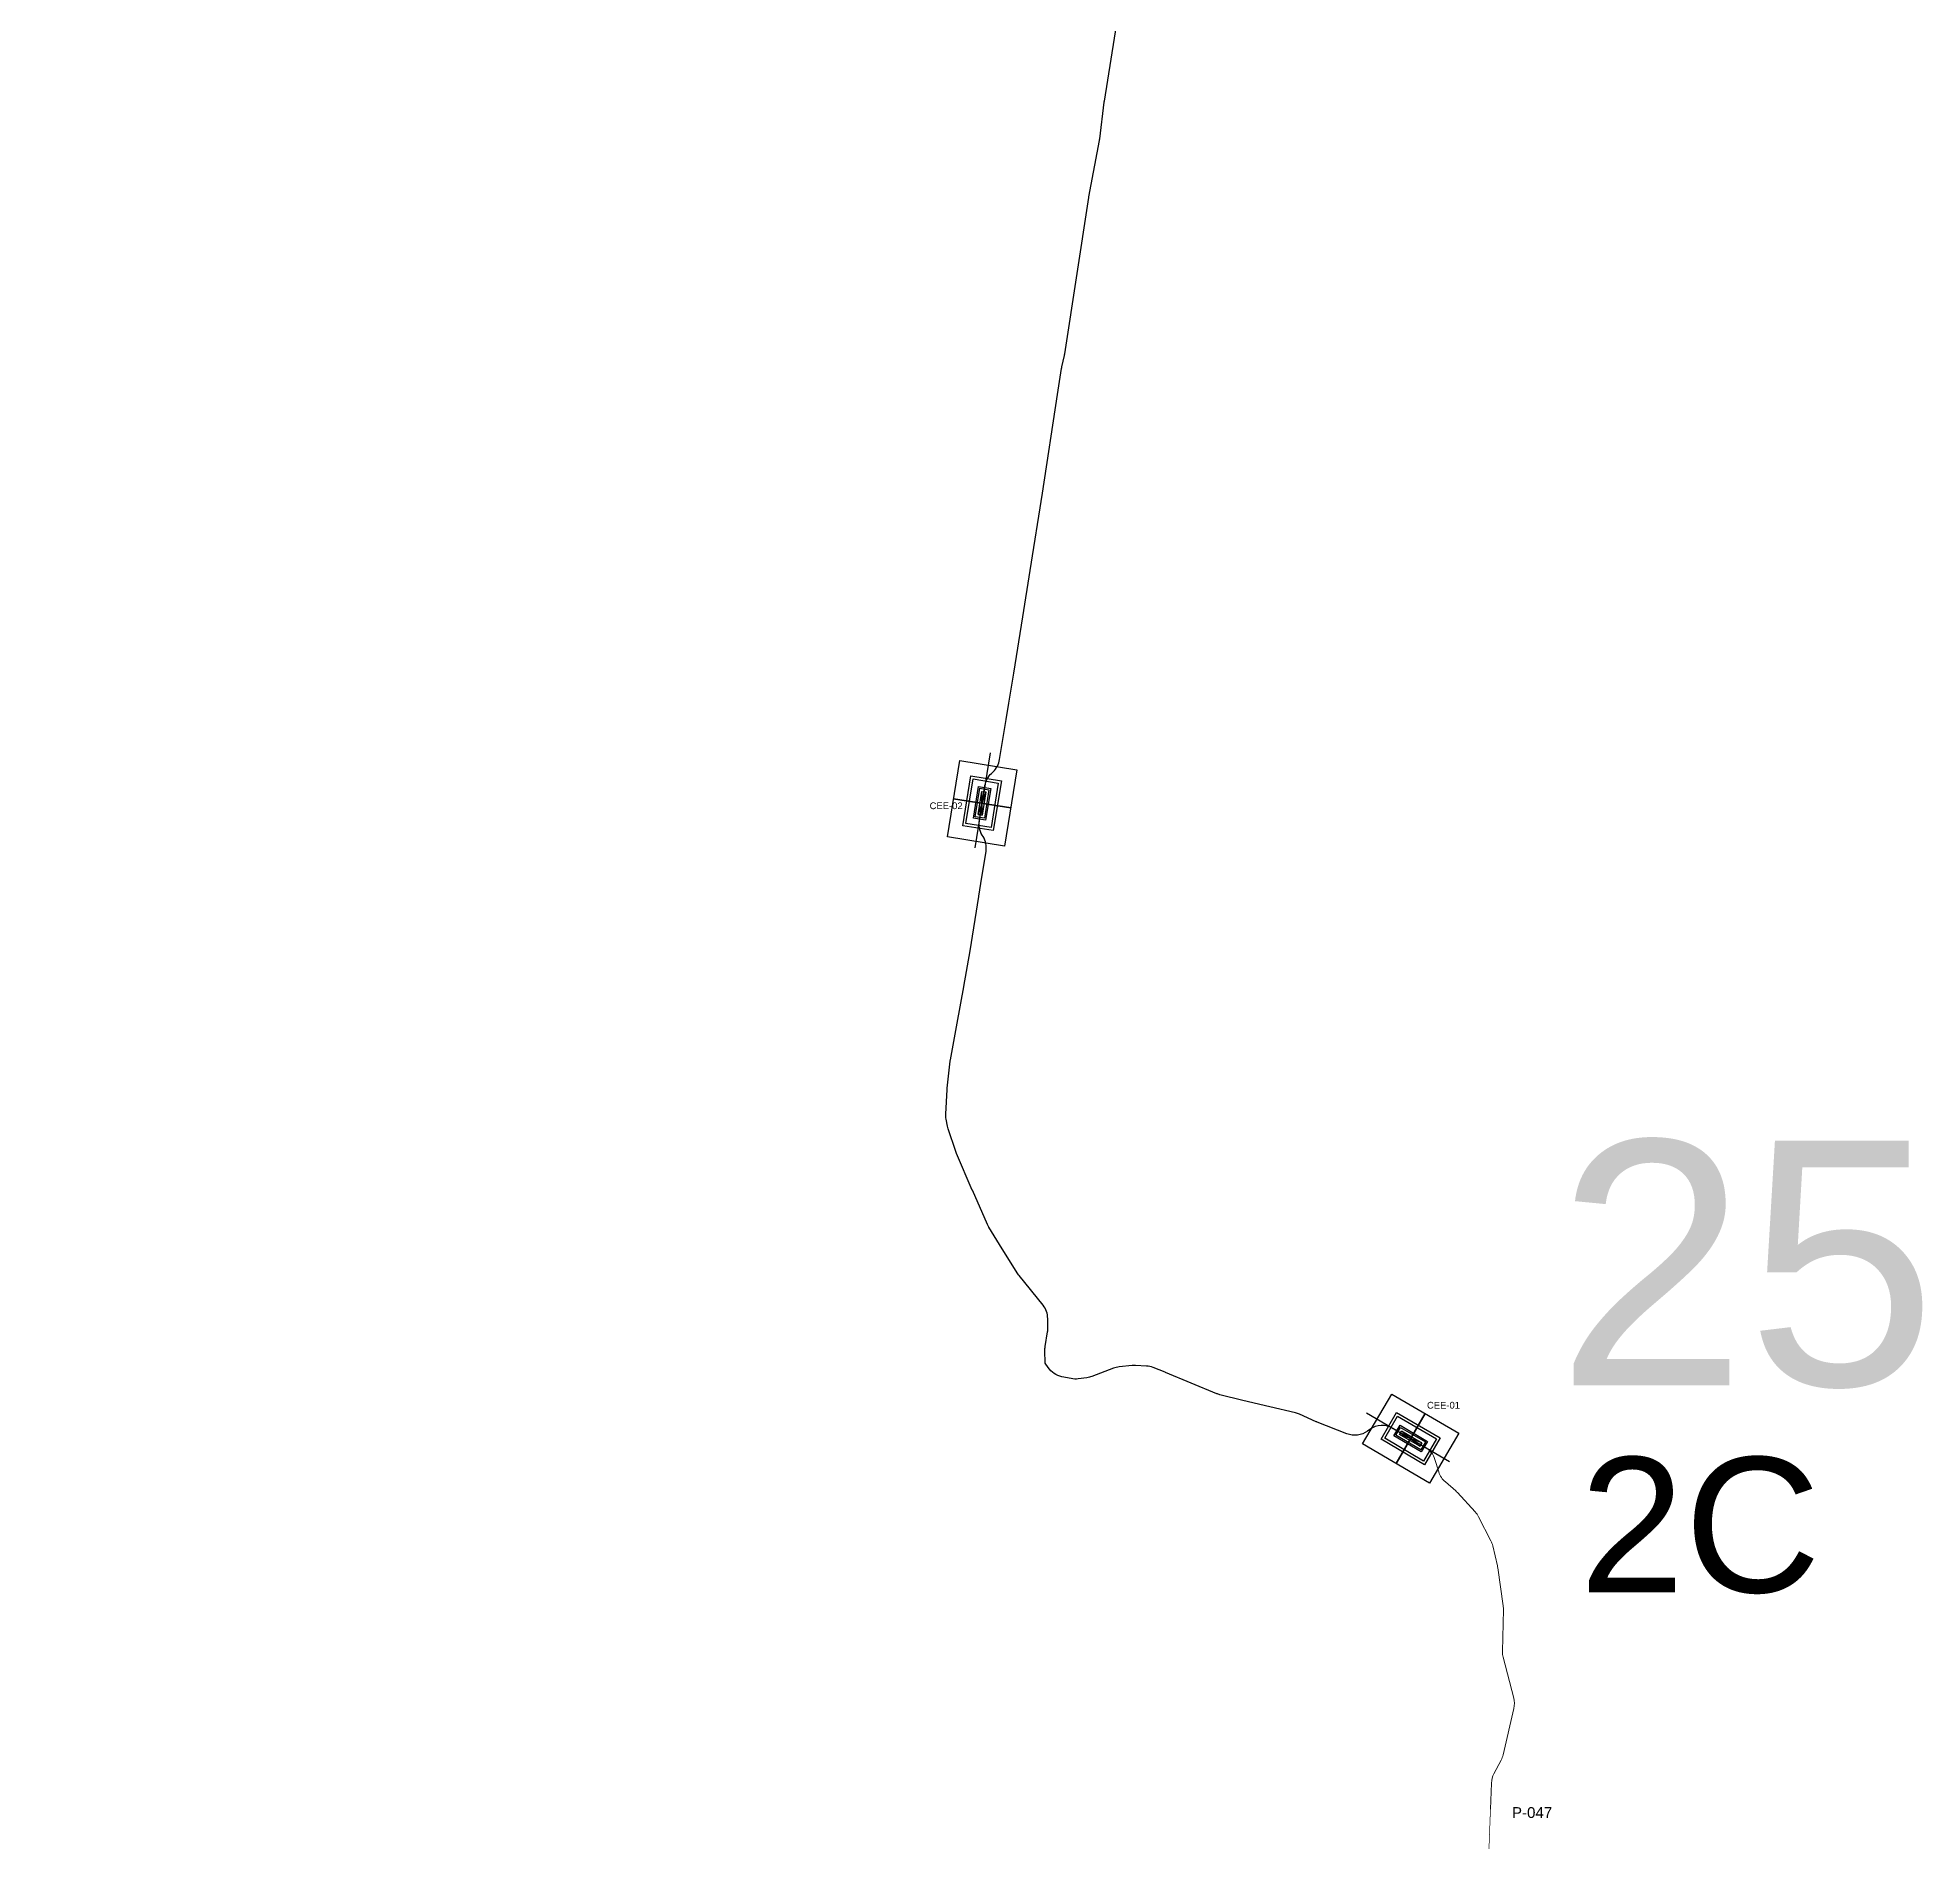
# Model space of a CAD drawing. Header units: metres. Extents: x 454908 to 510509, y 4717009 to 4730077.
# Drawn here: x 500744 to 502140, y 4720431 to 4721768 of the extents above; entities that cross this region are included whole.
import ezdxf

# ---------------------------------------------------------------- set-up
doc = ezdxf.new("R2010")
doc.units = ezdxf.units.M
doc.header["$LTSCALE"] = 0.01
doc.header["$MEASUREMENT"] = 0
doc.layers.get('0').update_dxf_attribs({"lineweight": 0})
for name, color, linetype, lineweight in [('--PUNTOS NOTABLES', 7, 'Continuous', 0), ('LEAR TRAMOS AEREOS 2c', 62, 'Continuous', 0), ('LEAR TRAMOS AEREOS TEXTO', 2, 'Continuous', 0), ('LEAR TRAMOS SUBTERRANEOS 2c', 7, 'Continuous', 0), ('NUMERO CIRCUITOS', 6, 'Continuous', 0)]:
    doc.layers.add(name, color=color, linetype=linetype, lineweight=lineweight)
for name, color, linetype in [('....pat directa', 5, 'Continuous'), ('10TRZ_LINEA_PK', 4, 'Continuous'), ('CE', 7, 'Continuous')]:
    doc.layers.add(name, color=color, linetype=linetype)
doc.styles.add('SOLARIA 2', font='arial.ttf')
doc.styles.get("Standard").update_dxf_attribs({"font": 'arial.ttf'})

# ---------------------------------------------------------------- blocks, each defined once
blk = doc.blocks.new('A$Cf7c1e7a3')
at = {"color": 3}
for points in [[(17.8, 39.7), (43.2, 5.1)], [(17.8, 39.7), (43.2, 5.1)], [(43.2, 5.1), (17.8, 39.7)]]:
    blk.add_lwpolyline(points, dxfattribs=at)
at = {"layer": '10TRZ_LINEA_PK', "color": 5}
for points in [[(41, 56.6), (66.3, 22), (20, -11.9), (-5.3, 22.7)], [(38.8, 42.6), (52.4, 24.2), (22.2, 2.1), (8.7, 20.5)], [(37.4, 33), (42.7, 25.7), (23.7, 11.7), (18.3, 19.1)]]:
    blk.add_lwpolyline(points, close=True, dxfattribs=at)
at = {"layer": '10TRZ_LINEA_PK', "color": 41, "true_color": 0xf4ee51}
blk.add_lwpolyline([(0, 0), (57.5, 42.1)], dxfattribs=at)
at = {"layer": '10TRZ_LINEA_PK', "color": 1}
for points in [[(38.4, 39.8), (49.6, 24.6), (22.6, 4.9), (11.5, 20.1)], [(37.1, 31.5), (41.2, 25.9), (23.9, 13.3), (19.9, 18.8)], [(36.7, 28.7), (38.4, 26.3), (24.4, 16), (22.6, 18.4), (36.7, 28.7)]]:
    blk.add_lwpolyline(points, close=True, dxfattribs=at)
at = {"layer": '10TRZ_LINEA_PK', "color": 5}
blk.add_lwpolyline([(43.2, 5.1), (17.8, 39.7)], dxfattribs=at)
at = {"layer": '10TRZ_LINEA_PK', "color": 1}
blk.add_lwpolyline([(22.6, 18.4), (38.4, 26.3), (36.7, 28.7), (24.4, 16)], dxfattribs=at)
blk = doc.blocks.new('pkp')
at = {"layer": '10TRZ_LINEA_PK'}
blk.add_line((0, 1.125), (0, -1.125), dxfattribs=at)

msp = doc.modelspace()

# ---------------------------------------------------------------- linework, layer by layer
at = {"layer": '....pat directa', "color": 4}
for points in [[(501443.455, 4721200.596), (501445.585, 4721213.719, -0.16431691), (501450.373, 4721222.77), (501451.655, 4721223.984, 0.16436173), (501456.444, 4721233.038), (501461.258, 4721262.737), (501463.233, 4721274.746), (501466.914, 4721296.888, -0.00016003), (501466.912, 4721296.878, 0.00126475), (501466.925, 4721296.958, 0.00019682), (501466.927, 4721296.97), (501473.655, 4721338.787, 0.00004322), (501473.656, 4721338.79, 0.00006791), (501473.656, 4721338.794), (501479.126, 4721372.892, -0.00005799), (501479.126, 4721372.889, 0.00065407), (501479.132, 4721372.93, 0.0001579), (501479.134, 4721372.94), (501488.158, 4721430.296, 0.00041336), (501488.162, 4721430.322, 0.00055452), (501488.168, 4721430.358, -0.00005509), (501488.167, 4721430.354), (501499.382, 4721503.37, 0.00048285), (501499.387, 4721503.4), (501502.308, 4721522.667, -0.01914919), (501502.538, 4721523.87), (501504.471, 4721532.236, 0.01873918), (501504.696, 4721533.414), (501522.431, 4721649.099, -0.00874216), (501522.525, 4721649.651), (501530.448, 4721691.508, 0.01652901), (501530.611, 4721692.553), (501533.938, 4721719.924, -0.00904744), (501534.018, 4721720.497), (501546.397, 4721798.615, 0.00001257)], [(501760.927, 4720730.106), (501748.056, 4720737.638, 0.29678039), (501730.62, 4720736.809), (501728.932, 4720735.593, -0.25462338), (501713.75, 4720733.672), (501691.749, 4720742.276, -0.01202239), (501691.039, 4720742.573), (501678.479, 4720748.196, 0.04771136), (501675.592, 4720749.17), (501656.728, 4720753.59, -0.00154875), (501656.632, 4720753.613), (501636.715, 4720758.411, -0.00115553), (501636.643, 4720758.428), (501619.587, 4720762.62, -0.03812901), (501617.271, 4720763.38), (501579.235, 4720779.168, 0.00467962), (501578.958, 4720779.28), (501570.183, 4720782.731, 0.07999469), (501565.213, 4720783.817), (501557.192, 4720784.262, 0.0394758), (501554.67, 4720784.202), (501544.937, 4720783.202, 0.06565739), (501540.866, 4720782.234), (501524.698, 4720776.062, -0.0591219), (501521.041, 4720775.142), (501514.698, 4720774.322, -0.08191054), (501509.494, 4720774.505), (501502.628, 4720775.885, -0.20201785), (501492.355, 4720782.87), (501490.273, 4720786.084), (501489.973, 4720795.309, -0.04896363), (501490.178, 4720798.428), (501491.959, 4720809.237, 0.04384656), (501492.17, 4720812.029), (501492.086, 4720819.042, 0.16711559), (501488.585, 4720828.84), (501471.029, 4720850.804, -0.02682847), (501470.031, 4720852.2), (501458.361, 4720870.526, -0.00420364), (501458.218, 4720870.754), (501448.398, 4720886.763, -0.03396998), (501447.391, 4720888.686), (501436.231, 4720914.057, -0.00142115), (501436.195, 4720914.141), (501424.421, 4720941.325, -0.02175106), (501423.924, 4720942.624), (501418.318, 4720959.443, -0.03482311), (501417.763, 4720961.599), (501416.813, 4720966.745, -0.05845993), (501416.569, 4720970.466), (501417.494, 4720988.57, -0.01499247), (501417.572, 4720989.526), (501419.805, 4721009.552, -0.01798488), (501419.974, 4721010.691), (501425.004, 4721037.873, -0.00004289), (501425.004, 4721037.876), (501429.987, 4721064.774, 0.00308765), (501430.021, 4721064.969), (501434.548, 4721091.214, 0.0031774), (501434.582, 4721091.414), (501440.997, 4721131.655, 0.0011428), (501441.008, 4721131.727), (501442.471, 4721141.181), (501446.348, 4721165.069, 0.17866543), (501444.226, 4721175.945), (501443.528, 4721177.093, -0.17866543), (501441.406, 4721187.968), (501443.455, 4721200.596)]]:
    msp.add_lwpolyline(points, format="xyb", dxfattribs=at)
at = {"layer": 'LEAR TRAMOS AEREOS 2c', "const_width": 0.5}
msp.add_lwpolyline([(500744.041, 4718321.092), (501779.367, 4719381.192), (501820.063, 4720455.688)], dxfattribs=at)
at = {"layer": 'LEAR TRAMOS SUBTERRANEOS 2c'}
msp.add_lwpolyline([(501820.063, 4720455.688), (501820.796, 4720475.042, -0.11207643), (501822.625, 4720481.886), (501827.951, 4720492.009, 0.06418608), (501829.377, 4720495.844), (501837.372, 4720530.313, 0.12095373), (501837.274, 4720537.942), (501829.445, 4720568.15, -0.06903706), (501828.938, 4720572.518), (501829.626, 4720603.588, 0.04053334), (501829.473, 4720606.173), (501825.49, 4720634.458, 0.0228789), (501825.22, 4720635.896), (501821.718, 4720650.76, 0.06009554), (501820.398, 4720654.358), (501811.265, 4720672.272, 0.06808161), (501808.79, 4720675.833), (501795.687, 4720690.085, 0.02974195), (501794.319, 4720691.406), (501786.658, 4720697.97, -0.14159053), (501781.782, 4720705.396), (501778.901, 4720714.718, 0.18755294), (501771.696, 4720723.804), (501748.056, 4720737.638, 0.29678039), (501730.62, 4720736.809), (501728.932, 4720735.593, -0.25462338), (501713.75, 4720733.672), (501691.749, 4720742.276, -0.01202239), (501691.039, 4720742.573), (501678.479, 4720748.196, 0.04771136), (501675.592, 4720749.17), (501656.728, 4720753.59, -0.00154875), (501656.632, 4720753.613), (501636.715, 4720758.411, -0.00115553), (501636.643, 4720758.428), (501619.587, 4720762.62, -0.03812901), (501617.271, 4720763.38), (501579.235, 4720779.168, 0.00467962), (501578.958, 4720779.28), (501570.183, 4720782.731, 0.07999469), (501565.213, 4720783.817), (501557.192, 4720784.262, 0.0394758), (501554.67, 4720784.202), (501544.937, 4720783.202, 0.06565739), (501540.866, 4720782.234), (501524.698, 4720776.062, -0.0591219), (501521.041, 4720775.142), (501514.698, 4720774.322, -0.08191054), (501509.494, 4720774.505), (501502.628, 4720775.885, -0.20201785), (501492.355, 4720782.87), (501490.273, 4720786.084), (501489.973, 4720795.309, -0.04896363), (501490.178, 4720798.428), (501491.959, 4720809.237, 0.04384656), (501492.17, 4720812.029), (501492.086, 4720819.042, 0.16711559), (501488.585, 4720828.84), (501471.029, 4720850.804, -0.02682847), (501470.031, 4720852.2), (501458.361, 4720870.526, -0.00420364), (501458.218, 4720870.754), (501448.398, 4720886.763, -0.03396998), (501447.391, 4720888.686), (501436.231, 4720914.057, -0.00142115), (501436.195, 4720914.141), (501424.421, 4720941.325, -0.02175106), (501423.924, 4720942.624), (501418.318, 4720959.443, -0.03482311), (501417.763, 4720961.599), (501416.813, 4720966.745, -0.05845993), (501416.569, 4720970.466), (501417.494, 4720988.57, -0.01499247), (501417.572, 4720989.526), (501419.805, 4721009.552, -0.01798488), (501419.974, 4721010.691), (501425.004, 4721037.873, -0.00004289), (501425.004, 4721037.876), (501429.987, 4721064.774, 0.00308765), (501430.021, 4721064.969), (501434.548, 4721091.214, 0.0031774), (501434.582, 4721091.414), (501440.997, 4721131.655, 0.0011428), (501441.008, 4721131.727), (501442.471, 4721141.181), (501446.348, 4721165.069, 0.17866543), (501444.226, 4721175.945), (501443.528, 4721177.093, -0.17866543), (501441.406, 4721187.968), (501445.585, 4721213.719, -0.16431691), (501450.373, 4721222.77), (501451.655, 4721223.984, 0.16436173), (501456.444, 4721233.038), (501461.258, 4721262.737), (501463.233, 4721274.746), (501466.914, 4721296.888, -0.00016003), (501466.912, 4721296.878, 0.00126475), (501466.925, 4721296.958, 0.00019682), (501466.927, 4721296.97), (501473.655, 4721338.787, 0.00004322), (501473.656, 4721338.79, 0.00006791), (501473.656, 4721338.794), (501479.126, 4721372.892, -0.00005799), (501479.126, 4721372.889, 0.00065407), (501479.132, 4721372.93, 0.0001579), (501479.134, 4721372.94), (501488.158, 4721430.296, 0.00041336), (501488.162, 4721430.322, 0.00055452), (501488.168, 4721430.358, -0.00005509), (501488.167, 4721430.354), (501499.382, 4721503.37, 0.00048285), (501499.387, 4721503.4), (501502.308, 4721522.667, -0.01914919), (501502.538, 4721523.87), (501504.471, 4721532.236, 0.01873918), (501504.696, 4721533.414), (501522.431, 4721649.099, -0.00874216), (501522.525, 4721649.651), (501530.448, 4721691.508, 0.01652901), (501530.611, 4721692.553), (501533.938, 4721719.924, -0.00904744), (501534.018, 4721720.497), (501546.397, 4721798.615, 0.00001257)], format="xyb", dxfattribs=at)

# ---------------------------------------------------------------- block references
at = {"layer": '10TRZ_LINEA_PK', "color": 1}
for p, rotation in [((501449.516, 4721237.943), 224.5570978479132), ((501449.516, 4721237.943), 224.5570978479132), ((501728.272, 4720749.217), 293.4378995279938), ((501728.272, 4720749.217), 293.4378995279938), ((501728.272, 4720749.217), 293.4378995279938), ((501728.272, 4720749.217), 293.4378995279938)]:
    msp.add_blockref('A$Cf7c1e7a3', p, dxfattribs=dict(at, rotation=rotation))
at = {"layer": '10TRZ_LINEA_PK', "rotation": 149.6626513006966}
msp.add_blockref('pkp', (501760.927, 4720730.106), dxfattribs=at)

# ---------------------------------------------------------------- texts
at = {"layer": '--PUNTOS NOTABLES', "insert": (501836, 4720457.169), "char_height": 8, "attachment_point": 1, "style": 'SOLARIA 2'}
msp.add_mtext_dynamic_manual_height_columns('P-047', width=220.42992, gutter_width=4532.036, heights=[0], dxfattribs=at)
at = {"layer": 'CE', "char_height": 5, "attachment_point": 1}
for s, insert in [('CEE-02', (501404.586, 4721201.248)), ('CEE-02', (501404.586, 4721201.248)), ('CEE-01', (501773.044, 4720757.322)), ('CEE-01', (501773.044, 4720757.322))]:
    msp.add_mtext_dynamic_manual_height_columns(s, width=18.40819, gutter_width=204.745, heights=[0], dxfattribs=dict(at, insert=insert))
at = {"layer": 'LEAR TRAMOS AEREOS TEXTO', "style": 'SOLARIA 2'}
msp.add_text('25', height=181.2814, dxfattribs=at).set_placement((501868.971, 4720769.437))
at = {"layer": 'NUMERO CIRCUITOS', "style": 'SOLARIA 2'}
msp.add_text('2C', height=100, dxfattribs=at).set_placement((501886.113, 4720616.254))

doc.saveas('drawing.dxf')
